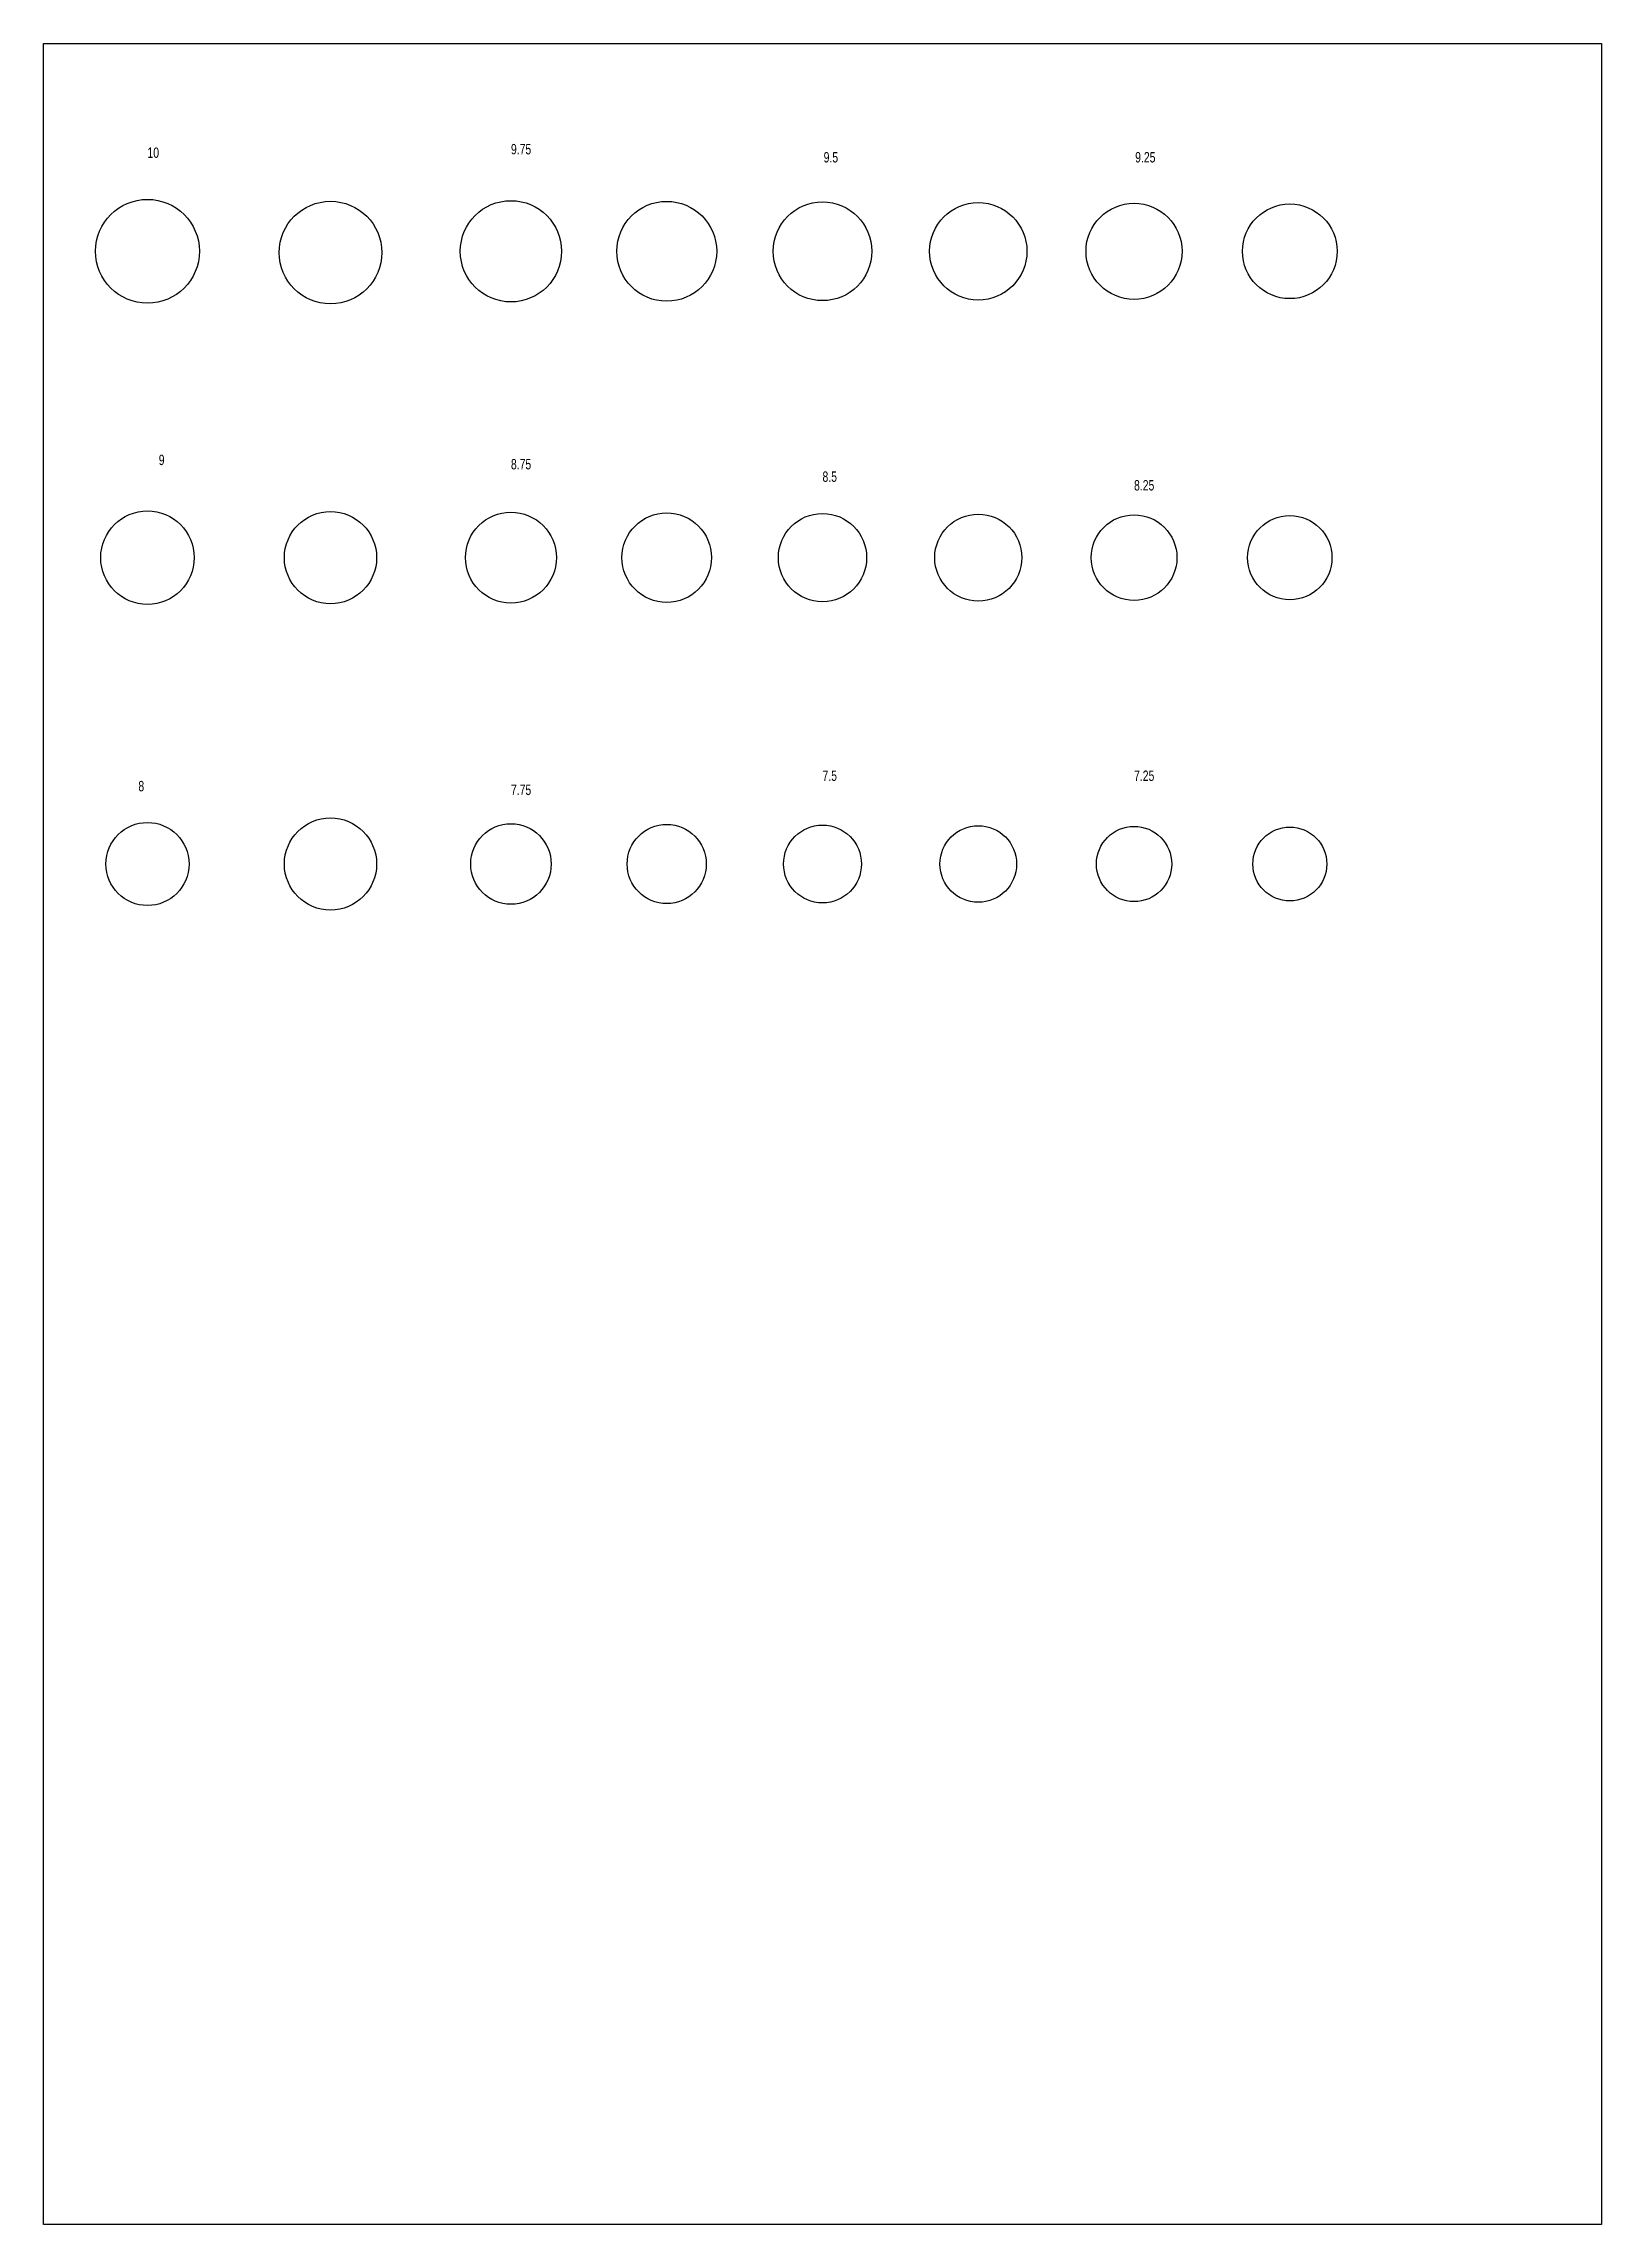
# Model space of a CAD drawing. Header units: millimetres. Extents: x 80 to 380, y -280 to 140.
import ezdxf

# ---------------------------------------------------------------- set-up
doc = ezdxf.new("R2010")
doc.units = ezdxf.units.MM
doc.layers.get('0').update_dxf_attribs({"linetype": 'CONTINUOUS', "lineweight": 25, "true_color": 0x000000})
doc.styles.get("Standard").update_dxf_attribs({"font": 'txt', "width": 0.75})

msp = doc.modelspace()

# ---------------------------------------------------------------- linework, layer by layer
for p, q in [((80, 140), (380, 140)), ((80, -280), (80, 140)), ((380, 140), (380, -280)), ((380, -280), (80, -280))]:
    msp.add_line(p, q)
for centre, radius in [((100, 100), 10), ((135.25, 99.75), 9.88), ((170, 100), 9.75), ((200, 100), 9.62), ((230, 100), 9.5), ((260, 100), 9.38), ((290, 100), 9.25), ((320, 100), 9.12), ((100, 41), 9), ((135.25, 41), 8.88), ((170, 41), 8.75), ((200, 41), 8.62), ((230, 41), 8.5), ((260, 41), 8.38), ((290, 41), 8.25), ((320, 41), 8.12), ((100, -18), 8), ((135.25, -18), 8.88), ((170, -18), 7.75), ((200, -18), 7.62), ((230, -18), 7.5), ((260, -18), 7.38), ((290, -18), 7.25), ((320, -18), 7.12)]:
    msp.add_circle(centre, radius)

# ---------------------------------------------------------------- texts
at = {"char_height": 2, "width": 100, "attachment_point": 1}
for s, insert in [('10', (100, 120)), ('9.75', (170, 120.67)), ('9.5', (230.22, 119.11)), ('9.25', (290.22, 119.11)), ('9', (102.17, 60.83)), ('8.75', (170, 60)), ('8.5', (230, 57.6)), ('8.25', (290, 55.94)), ('7.5', (230, 0)), ('7.25', (290, 0)), ('8', (98.25, -2)), ('7.75', (170, -2.72))]:
    msp.add_mtext(s, dxfattribs=dict(at, insert=insert))

doc.saveas('drawing.dxf')
